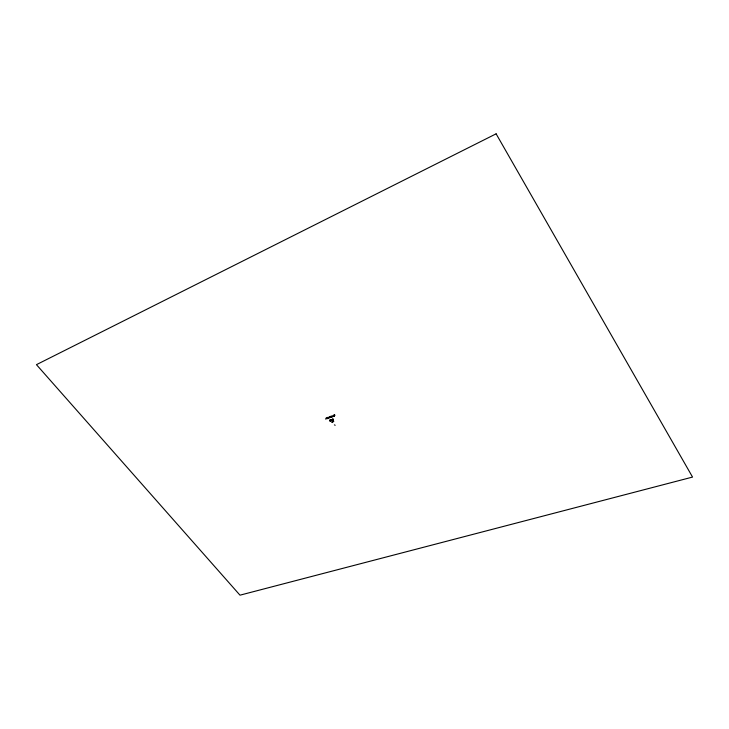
<?xml version="1.0" encoding="UTF-8"?>
<svg xmlns="http://www.w3.org/2000/svg" width="729" height="729" viewBox="0 0 729 729"><rect width="100%" height="100%" fill="white"/><g stroke="black" fill="none" stroke-linecap="round" stroke-linejoin="round"><path stroke-width="0.55" stroke-dasharray="3.65 2.73" d="M328.925 418.227C331.385 415.849 327.175 418.282 328.588 416.86M327.658 418.546C324.824 416.15 328.506 419.704 326.665 418.346C327.266 418.309 328.724 417.106 327.986 418.464M327.831 418.227C329.681 417.963 326.419 417.061 327.321 417.116M330.037 417.453C327.786 417.207 330.838 418.091 328.943 417.835M326.1 417.562C325.653 419.339 327.184 417.599 327.64 418.492M326.1 417.717L326.82 419.038L327.613 418.564M327.959 418.009L327.294 417.116L327.039 417.99M327.995 417.854L327.667 418.063M327.968 417.626L328.834 418.3L328.888 417.772M329.827 417.161L329.955 417.99M333.481 414.956C334.155 416.341 336.169 413.644 334.146 415.111C334.502 416.268 332.825 415.986 332.798 415.557C330.829 415.011 333.381 416.532 332.871 416.077C332.47 417.626 327.567 415.977 330.857 417.362M330.838 416.587C329.417 417.526 331.604 415.074 332.224 416.268M331.312 417.343L330.565 416.623L330.237 417.061M331.731 416.131L331.331 416.879L332.315 416.341M333.098 415.676C333.818 413.17 333.6 418.665 333.235 415.694M331.394 416.851L330.72 416.059M330.729 415.977L331.649 416.587M334.848 415.694L334.538 416.396L334.556 415.348M333.59 416.523L333.025 415.721M334.757 416.213L334.201 415.43M332.843 416.004L332.533 416.432M334.556 416.241L334.073 415.749M326.638 418.382L326.893 418.209M330.866 417.644L330.574 416.605M331.722 416.35L332.132 417.28L331.704 416.195M328.223 417.024L328.961 417.726L329.526 417.07M330.437 416.696L330.201 417.179L329.462 416.414M335.176 415.33L334.256 414.71M333.745 416.059L334.556 415.366M327.439 418.965L326.838 418.546M325.389 418.637C325.426 420.861 327.339 417.89 325.562 418.473M327.221 417.261L327.749 418.173M332.725 416.614L332.779 416.241M332.342 417.106L331.713 417.298M331.859 415.548L333.326 416.806M332.661 416.359L333.736 416.323M331.558 416.724L332.442 416.551M329.581 416.341L330.1 417.234M334.611 416.341L334.11 415.32M334.046 415.585L333.49 414.883M334.474 416.423L333.545 415.822M330.729 417.735L330.283 417.48M333.162 416.86L332.725 416.605M330.93 416.614L331.631 417.27M328.77 417.608L329.098 418.072M328.506 418.564L328.232 417.708M330.629 416.633L331.221 417.425M335.094 415.311L334.465 414.728M334.757 416.141L334.137 415.138"/><path stroke-width="1.09" d="M335.185 425.271L334.392 424.87M329.79 420.059L330.711 420.442L329.79 420.059M329.891 420.952L330.838 421.271L329.891 420.952M330.711 419.758L331.659 420.068L330.711 419.758M331.741 420.323L332.688 420.633L331.741 420.323M331.923 422.164L332.843 422.547L331.95 422.1M332.561 419.047L333.508 419.366L332.561 419.047M332.752 420.879L333.7 421.198L332.752 420.879M496.112 133.826L36.45 364.664L239.987 595.174L692.55 477.076L496.112 133.826"/></g></svg>
